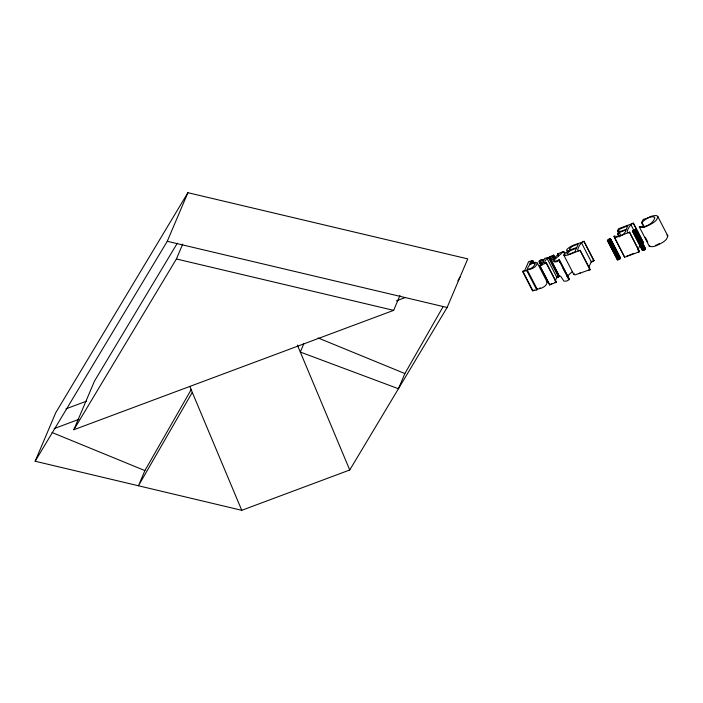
<?xml version="1.0" encoding="UTF-8"?>
<svg xmlns="http://www.w3.org/2000/svg" width="703" height="703" viewBox="0 0 703 703"><rect width="100%" height="100%" fill="white"/><g stroke="black" fill="none" stroke-linecap="round" stroke-linejoin="round"><path stroke-width="1.05" d="M607.374 240.479L608.649 239.169L610.547 238.8L620.503 258.08L619.22 259.398L617.331 259.759L607.374 240.479L609.273 240.118L610.547 238.8M617.331 259.759L617.577 259.179L615.09 254.354M632.419 231.129L633.684 229.819L635.591 229.45L645.539 248.73L644.264 250.057L642.366 250.409L632.419 231.129L634.308 230.777L635.591 229.45M642.366 250.409L642.612 249.829M559.403 259.969L557.145 261.674L554.069 261.947L550.625 256.859L549.368 256.973L559.324 276.253L560.581 276.13L564.026 281.226L567.101 280.954L569.36 279.249L559.403 259.969L555.265 261.235L554.131 260.048L563.674 251.419L564.676 253.344M541.169 265.11C536.767 261.578 540.475 258.379 544.069 259.767L544.667 258.361L548.876 257.43L558.823 276.71L556.504 278.036L555.168 280.998M584.044 241.278C580.775 241.481 574.228 253.352 580.212 250.312L590.168 269.592L575.001 274.899L573.753 274.363L563.797 255.084L565.142 252.992L569.166 250.663L566.908 250.813L566.556 249.89C570.774 244.688 578.42 244.152 584.044 241.278L594 260.558L590.915 262.5L588.824 267.237M573.753 274.363L574.079 273.3M35.15 461.23L55.774 412.643L187.903 192.692L467.741 258.88L447.117 307.475L349.751 469.991L241.753 510.308L35.15 461.23L167.27 241.287L187.903 192.692M399.963 295.48L393.654 310.357L73.841 429.726L94.466 381.131L177.305 243.22M73.841 429.726L176.409 258.976L182.718 244.099M191.374 389.269L144.897 470.588L138.447 485.773L192.288 392.362M303.96 343.416L300.295 352.054L398.434 388.733L404.884 373.548L443.25 306.411M527.162 269.732L537.11 289.012L536.732 289.908L532.549 290.822L522.593 271.543L526.775 270.629L527.162 269.732C531.143 269.688 536.547 267.202 537.32 263.027L534.842 262.254L529.377 264.504L530.537 261.982L532.839 260.655L533.832 262.588M548.876 257.43L548.63 257.729C546.293 257.395 542.531 264.864 546.424 262.931L556.372 282.211L549.614 284.935L539.658 265.664L542.285 263.827L543.823 260.338L542.4 259.978L539.175 261.252M539.658 265.664L546.424 262.931M549.368 256.973L553.709 255.136L555.203 258.027M558.498 255.866L557.505 253.932L558.709 253.598L553.595 259.073L552.145 256.226L553.709 255.136M557.505 253.932L563.674 251.419M549.614 284.935L551.899 283.511M559.324 276.253L549.474 256.718M563.797 255.084L565.045 255.62L568.209 254.943L580.212 250.312M618.631 236.103L617.629 234.169L619 230.944L620.635 231.419L626.215 229.38L627.77 225.716L619.194 229.354L617.55 230.812L618.543 232.746M614.686 237.983L629.633 232.192L639.484 251.727L624.642 257.263L614.686 237.983L614.009 236.278L614.58 236.067C618.719 237.535 625.345 234.784 626.004 229.881L619.923 232.271L617.629 234.169M629.633 232.192C623.666 235.426 630.187 223.299 633.465 223.167L643.421 242.438L642.63 242.948M637.849 250.11L639.976 245.083M617.55 230.812L618.622 228.703L633.465 223.167M641.531 222.631L643.315 219.31C646.795 219.31 650.6 215.619 654.651 215.619A10.431 3.287 -27.3 0 1 656.971 215.803A12.136 3.831 -27.3 0 1 657.894 216.946L656.479 219.96A10.958 3.453 -27.3 0 1 652.656 223.176C648.72 225.162 643.913 228.712 639.326 226.955L639.827 226.656C645.618 227.623 652.85 223.73 654.783 218.062L654.607 217.165C650.187 215.496 645.029 219.354 641.98 222.464L641.531 222.631L644.027 227.447M457.846 280.884L460.008 277.105M522.593 271.543L524.895 270.207L528.647 261.578L532.839 260.655M532.549 290.822L534.359 289.952M567.057 276.455L572.391 271.534M639.326 226.955L649.282 246.235L649.783 245.936M657.516 244.556L659.476 243.519M632.621 253.853L633.737 253.379M539.553 288.221L540.317 287.896M655.424 245.444L656.822 244.855M66.047 408.812L86.583 401.141M54.201 428.566L78.85 419.366M396.343 300.866L405.587 297.413M591.223 261.595L594 260.558M590.168 269.592L588.446 270.154M629.361 255.075L631.804 254.161M639.589 251.472L638.262 251.929M556.372 282.211L554.614 282.448M627.032 255.848L627.964 255.576M579.298 273.335L580.309 273.045M557.022 277.061L558.823 276.71M644.862 248.642L645.539 248.73M619.818 257.992L620.503 258.08M537.11 289.012C541.099 288.968 546.495 286.481 547.277 282.307L537.32 263.027M167.27 241.287L447.117 307.475M176.409 258.976L393.654 310.357M318.116 337.967L404.884 373.548M52.075 432.521L144.897 470.588M649.282 246.235C653.86 247.992 658.667 244.442 662.613 242.456A10.958 3.453 -27.3 0 0 666.435 239.24L667.85 236.226A12.136 3.831 -27.3 0 0 666.927 235.083M546.451 281.622L547.277 282.307M657.762 216.48L667.709 235.76M641.98 222.464L644.466 227.28M645.301 237.254L647.788 242.078M633.359 223.413L643.315 242.693M635.345 229.336L645.53 248.985M635.336 230.039L645.292 249.319M634.888 230.417L644.844 249.697M634.308 230.777L644.264 250.057M630.855 224.582L633.842 230.364M633.675 231.059L643.632 250.338M633.095 231.225L643.052 250.505M632.428 230.883L642.612 250.532M629.528 232.447L639.484 251.727M619.352 232.614L620.846 235.505M618.104 230.61L619.097 232.535M618.157 233.976L619.651 236.867M614.009 236.278L624.642 257.263M610.538 239.055L620.494 258.335M610.309 238.686L620.257 257.966M609.87 238.712L620.257 258.669M609.853 239.758L619.8 259.038M609.273 240.118L619.22 259.398M608.64 240.4L618.596 259.679M608.06 240.575L618.016 259.846M608.121 240.857L609.114 242.79M607.383 240.233L617.577 259.873M583.938 241.533L593.886 260.813M581.434 242.72L591.39 261.999M580.107 250.567L590.054 269.847M563.569 251.674L565.063 254.565M557.611 253.678L558.613 255.611M559.193 259.882L569.342 279.478M559.131 260.532L569.087 279.812M558.788 259.917L560.282 262.817M562.769 267.632L565.256 272.456M566.258 274.381L568.745 279.196M553.604 255.391L555.098 258.282M552.734 255.751L554.219 258.651M552.321 256.006L553.815 258.897M548.63 257.729L558.577 277.008M547.022 258.326L556.969 277.606M546.319 263.177L556.275 282.457M542.4 259.978L543.894 262.869M540.721 260.954L542.215 263.845M540.168 261.208L542.162 265.066M539.711 261.34L541.205 264.231M539.192 261.041L541.363 265.216M539.763 265.409L549.219 283.731M532.549 260.971L533.551 262.896M531.617 261.226L532.619 263.15M531.011 261.525L532.013 263.449M526.775 270.629L536.732 289.908M522.847 271.244L532.804 290.524M297.369 345.068L349.751 469.991M189.775 386.378L241.753 510.308M569.553 248.73L569.694 249.495L571.012 249.556L576.759 247.518L578.279 243.95L572.391 246.287L569.553 248.73M567.101 253.379C568.217 255.839 572.936 252.333 574.878 251.946L576.495 248.141L570.476 250.584L567.101 253.379M535.036 263.968C533.946 266.999 530.563 269.258 527.364 269.249C527.953 265.91 531.283 262.412 534.834 263.168L535.036 263.968"/></g></svg>
